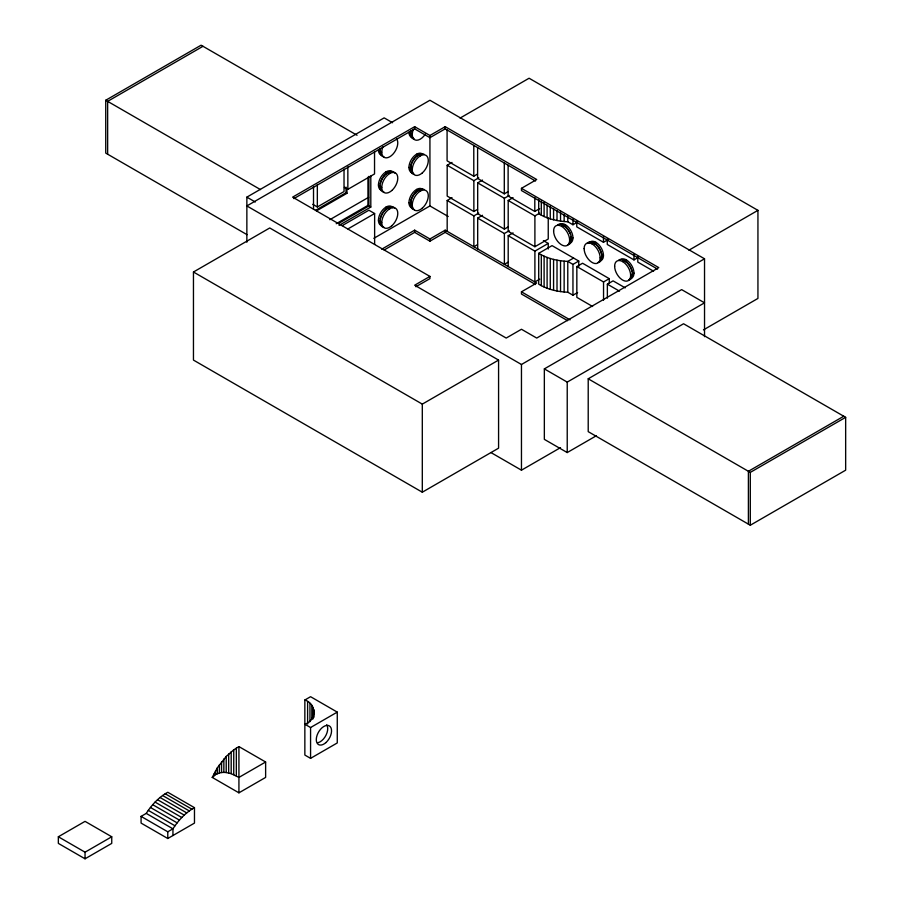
<?xml version="1.0" encoding="UTF-8"?>
<svg xmlns="http://www.w3.org/2000/svg" width="904" height="904" viewBox="0 0 904 904"><rect width="100%" height="100%" fill="white"/><g stroke="black" fill="none" stroke-linecap="round" stroke-linejoin="round"><path stroke-width="1.36" d="M265.629 762.004L238.927 777.417L231.187 773.666L226.215 772.536L226.226 756.433L233.752 749.834L238.927 746.591L265.629 762.004L265.629 777.417L238.927 792.831L212.237 777.417L217.401 767.745L226.226 756.433M228.667 772.965L228.678 754.026M231.187 773.666L231.187 751.823M233.74 774.649L233.752 749.834M236.328 775.903L236.339 748.094M212.237 777.417L215.502 774.649L219.412 772.965L219.435 764.694M219.412 772.965L221.57 772.536L221.593 761.789M221.57 772.536L223.842 772.389L223.864 759.021M215.502 774.649L215.525 770.886M217.389 773.666L217.401 767.745M410.653 135.679L410.653 130.888L410.653 135.679A11.323 6.543 -60 0 0 414.382 139.137M414.382 174.37A11.323 6.543 -60 0 1 410.653 170.912L410.653 166.121A11.323 6.543 -60 0 1 416.315 156.313L420.462 153.917A11.323 6.543 -60 0 1 424.044 154.245M414.382 209.604A11.323 6.543 -60 0 1 410.653 206.146L410.653 201.355A11.323 6.543 -60 0 1 416.315 191.546L420.462 189.151A11.323 6.543 -60 0 1 424.044 189.478M213.785 775.903L213.796 774.118M598.03 262.454A11.323 6.543 60 0 0 601.759 258.996L601.759 254.205A11.323 6.543 60 0 0 596.098 244.396L591.95 242.001A11.323 6.543 60 0 0 587.091 243.504M570.865 241.063L571.045 238.984L572.955 237.876M571.102 240.927L571.249 236.588A11.323 6.543 60 0 0 565.588 226.78L561.44 224.384A11.323 6.543 60 0 0 557.847 224.7M601.612 258.544L601.793 256.453L603.465 255.493M383.872 156.754A11.323 6.543 -60 0 1 380.132 153.296L380.132 148.505M383.872 191.987A11.323 6.543 -60 0 1 380.132 188.529L380.132 183.738A11.323 6.543 -60 0 1 385.805 173.93L389.94 171.534A11.323 6.543 -60 0 1 394.811 173.037M383.872 227.22A11.323 6.543 -60 0 1 380.132 223.763L380.132 218.971A11.323 6.543 -60 0 1 385.805 209.163L389.94 206.767A11.323 6.543 -60 0 1 394.811 208.27M410.653 170.912L410.653 166.121M410.653 206.146L410.653 201.355M571.249 236.588L571.249 241.379A11.323 6.543 60 0 1 567.52 244.837M601.759 258.996L601.759 254.205M618.878 259.934A11.323 6.543 60 0 1 622.472 259.617L626.608 262.013A11.323 6.543 60 0 1 632.28 271.822L632.28 276.601A11.323 6.543 60 0 1 628.54 280.07M146.256 813.408C151.714 804.888 158.81 797.136 167.782 792.266L194.473 807.679L194.473 823.092L167.782 838.505L141.08 823.092L141.08 816.391L146.256 813.408L172.946 828.821L172.946 835.522M194.473 807.679C185.501 812.549 178.416 820.301 172.946 828.821L167.782 831.804L141.08 816.391M385.805 173.93L389.94 171.534M416.315 156.313L420.462 153.917M385.805 209.163L389.94 206.767M416.315 191.546L420.462 189.151M247.041 234.678L105.734 153.104L105.734 100.254L201.083 45.2L357.069 135.25M202.993 46.296L107.644 101.35L107.644 154.2M246.86 242.238L246.86 197.14L384.155 117.87L392.585 122.729M657.547 269.098L521.461 190.529L521.461 188.326L536.716 179.523L445.186 126.673L429.931 135.487L414.665 126.673L292.625 197.14L429.931 276.409L429.931 278.613L415.84 286.737M293.845 198.631L414.665 128.876L429.931 137.679L445.186 128.876L535.496 181.015M193.456 272.002L269.742 227.966L498.579 360.086L498.579 448.169L422.304 492.205L193.456 360.086L193.456 272.002L422.304 404.122L498.579 360.086M460.079 118.074L529.089 78.23L757.936 210.349L757.936 298.433L703.448 329.892M312.75 204.327L317.338 206.971L344.028 191.558L344.028 169.138M344.413 187.365L347.848 189.354L374.538 173.941L374.538 151.522M315.507 210.349L346.017 192.733L346.966 193.286L346.966 189.06M316.457 210.903L346.966 193.286M329.813 219.706L368.64 197.287M336.22 223.717L367.951 205.4L370.809 207.05L370.809 176.043M338.39 223.559L368.9 205.942L368.9 176.348M339.079 225.367L370.809 207.05M342.209 225.638L368.9 210.225L374.629 213.525L374.629 244.351M477.504 209.4L473.865 211.502L447.175 196.089L447.175 165.251L452.023 162.449M347.927 228.938L374.629 213.525M447.084 129.973L447.084 160.81L473.786 176.223L477.425 174.122M373.827 238.328L429.931 205.942L448.226 216.508M447.175 165.251L473.865 180.664L478.724 177.862M447.175 231.311L447.175 200.485L452.023 197.682M508.025 227.017L504.375 229.119L477.685 213.694L477.685 182.868L482.533 180.065M381.714 249.199L414.665 230.17L429.931 238.972L445.186 230.17L536.716 283.02L521.461 291.822L521.461 294.026L567.633 320.683M384.155 249.99L414.665 232.373L429.931 241.176L445.186 232.373L535.496 284.511M477.606 147.589L477.606 178.416L504.296 193.84L507.935 191.738M447.175 200.485L473.865 215.898L478.724 213.095M477.685 182.868L504.375 198.281L509.234 195.479M477.685 248.928L477.685 218.101L482.533 215.299M548.242 218L548.242 239.018L534.897 246.724L508.195 231.311L508.195 200.485L513.054 197.682M477.504 244.634L473.865 246.735L473.865 215.898M508.116 165.206L508.116 196.032L534.806 211.446L539.665 208.643M429.931 276.409L414.665 285.212L506.206 338.062L521.461 329.259L536.716 338.062L658.767 267.607L521.461 188.326M477.685 218.101L504.375 233.514L509.234 230.712M508.195 200.485L534.897 215.898L539.744 213.095M508.195 266.544L508.195 235.718L513.054 232.916M561.621 226.362L563.52 225.265M561.644 224.813A10.791 6.226 60 0 1 563.61 225.65L565.328 224.667M508.025 262.239L504.375 264.341L504.375 233.514M538.705 199.682L538.705 213.694C547.417 219.028 557.678 221.299 567.78 221.762L572.955 224.757L577.599 222.079M508.195 235.718L534.897 251.131L548.242 243.425L548.242 249.029M577.599 292.546L572.955 295.212L567.78 292.229C557.678 291.766 547.417 289.495 538.705 284.161L538.705 253.335L552.05 245.628L578.752 261.041L578.752 266.646M569.633 240.227L571.52 239.142M592.131 243.978L594.03 242.882M588.73 242.735A10.791 6.226 60 0 1 594.12 243.266L595.838 242.283M573.577 258.058L567.78 261.403C557.678 260.928 547.417 258.668 538.705 253.335M539.744 279.155L534.897 281.958L534.897 251.131M576.763 221.254L576.763 226.87L603.465 242.283L608.042 239.639M567.78 292.229L567.78 261.403L572.955 264.386L578.752 261.041M592.617 306.49L576.842 297.371L576.842 266.544L582.571 263.245L609.262 278.658L609.262 282.862M600.143 257.843L602.041 256.759M622.653 261.595L624.54 260.499M622.664 260.047A10.791 6.226 60 0 1 624.641 260.883L626.348 259.9M607.273 238.871L607.273 244.475L633.975 259.9L638.552 257.256M576.842 266.544L603.544 281.958L609.262 278.658M607.364 298.173L607.364 284.161L613.081 280.861L625.218 287.867M632.303 274.07L633.975 273.11M630.653 275.46L632.551 274.375M688.916 250.193L757.936 210.349M704.532 258.793L429.931 100.254L246.86 205.942L521.461 364.493L704.532 258.793L704.532 336.661M544.344 368.888L681.65 289.619L704.532 302.829L567.226 382.109L544.344 368.888L544.344 439.355L567.226 452.565L596.391 435.728M588.21 378.799L683.56 323.756L845.658 417.332L845.658 470.182L750.297 525.235L588.21 431.649L588.21 378.799L750.297 472.385L845.658 417.332M490.951 452.565L521.461 470.182L560.514 447.638M58.342 836.776L85.044 821.363L111.746 836.776L111.746 843.387L85.044 858.8L58.342 843.387L58.342 836.776L85.044 852.189L111.746 836.776M304.851 700.001L310.569 696.701L337.271 712.115L337.271 742.941L310.569 758.354L304.851 755.055L304.851 700.001C316.818 703.798 316.818 720.42 304.851 724.228L310.569 727.528L337.271 712.115M843.748 416.236L748.399 471.289L748.399 524.139M410.924 170.528A10.791 6.226 -60 0 1 418.292 155.183L420.224 154.324M380.403 183.58A10.791 6.226 -60 0 1 387.771 172.8L389.714 171.941A10.791 6.226 -60 0 1 393.127 172.246M410.924 205.762A10.791 6.226 -60 0 1 418.292 190.416L420.224 189.557M380.403 218.813A10.791 6.226 -60 0 1 387.771 208.033L389.714 207.174A10.791 6.226 -60 0 1 393.172 207.502M223.842 772.389L226.215 772.536M561.44 224.384L565.588 226.78M591.95 242.001L596.098 244.396M622.472 259.617L626.608 262.013M653.569 271.2L637.795 262.092L637.795 256.487M410.371 133.442L412.269 134.538M418.382 154.799L420.281 155.895M416.574 154.2L418.292 155.183M543.383 240.622L548.242 243.425M380.143 150.787L378.437 149.793A10.791 6.226 -60 0 0 380.674 154.731M408.947 167.409L410.665 168.404M379.861 151.058L381.759 152.154M410.371 168.675L412.269 169.771M607.364 284.161L619.489 291.167M387.872 172.415L389.76 173.511M418.382 190.032L420.281 191.128M386.064 171.816L387.771 172.8M416.574 189.433L418.292 190.416M378.437 185.026L380.143 186.009M408.947 202.643L410.665 203.626M379.861 186.292L381.759 187.388M410.371 203.908L412.269 205.005M387.872 207.649L389.76 208.745M386.064 207.05L387.771 208.033M521.461 291.822L570.062 319.88M378.437 220.26L380.143 221.243M379.861 221.525L381.759 222.621M105.734 100.254L260.499 189.603M246.86 197.14L255.29 202.01M165.183 793.757L191.885 809.17M162.596 795.509L189.298 810.922M160.042 797.486L186.732 812.899M157.522 799.69L184.224 815.103M155.07 802.097L181.772 817.51M152.708 804.696L179.41 820.109M150.437 807.453L177.139 822.866M148.279 810.368L174.98 825.781M624.641 260.883L626.653 262.296A10.791 6.226 60 0 1 632.009 271.663M594.12 243.266L596.143 244.679A10.791 6.226 60 0 1 601.499 254.047M563.61 225.65L565.621 227.073A10.791 6.226 60 0 1 570.221 233.865M571.045 238.984L571.249 241.379L571.283 238.837A10.791 6.226 60 0 0 570.978 236.43M750.297 472.385L750.297 525.235M633.975 254.284L633.975 259.9M603.544 281.958L603.544 300.173M603.465 236.678L603.465 242.283M572.955 219.152L572.955 224.757M572.955 264.386L572.955 295.212M567.78 216.158L567.78 221.762M567.226 382.109L567.226 452.565M564.141 214.53L564.141 221.536M564.141 261.166L564.141 291.992M560.536 211.31L560.536 221.118M560.536 260.759L560.536 291.585M557.011 210.722L557.011 220.531M557.011 260.171L557.011 290.998M553.576 208.575L553.576 219.785M553.576 259.414L553.576 290.24M550.265 206.248L550.265 218.858M550.265 258.499L550.265 289.325M547.101 205.174L547.101 217.785M547.101 257.425L547.101 288.252M544.106 202.552L544.106 216.564M544.106 256.194L544.106 287.031M541.304 201.185L541.304 215.197M541.304 254.838L541.304 285.664M534.806 197.434L534.806 211.446M534.897 215.898L534.897 246.724M521.461 364.493L521.461 470.182M504.296 163.002L504.296 193.84M504.375 198.281L504.375 229.119M473.786 145.386L473.786 176.223M473.865 180.664L473.865 211.502M445.186 126.673L445.186 128.876M445.186 230.17L445.186 232.373M429.931 135.487L429.931 205.942M429.931 238.972L429.931 241.176M422.304 404.122L422.304 492.205M414.665 126.673L414.665 128.876M414.665 230.17L414.665 232.373M367.951 177.207L367.951 205.4M347.848 166.935L347.848 189.354M346.017 187.094L346.017 192.733M317.338 184.552L317.338 206.971M314.016 709.843L314.016 717.188M313.518 186.744L313.518 209.174M313.191 707.606L313.191 718.816M311.823 705.47L311.823 719.482M310.569 727.528L310.569 758.354M309.959 703.459L309.959 721.686M307.609 701.628L307.609 724.047M238.927 746.591L238.927 792.831M167.782 831.804L167.782 838.505M85.044 852.189L85.044 858.8M326.706 724.816A10.791 6.226 -60 0 1 326.152 734.895A10.791 6.226 -60 0 1 318.129 742.681M559.926 224.124A10.791 6.226 60 0 1 571.373 231.605A10.791 6.226 60 0 1 569.136 243.3M570.978 240.995A10.791 6.226 60 0 1 569.011 243.797M570.096 242.758A10.791 6.226 60 0 1 568.887 243.877M589.227 242.871A10.791 6.226 60 0 1 600.482 246.781A10.791 6.226 60 0 1 601.228 260.431M601.375 258.68A10.791 6.226 60 0 1 600.606 260.363M620.958 259.358A10.791 6.226 60 0 1 632.404 266.838A10.791 6.226 60 0 1 630.167 278.534M632.009 276.228A10.791 6.226 60 0 1 631.241 277.912M412.766 137.6A10.791 6.226 -60 0 1 408.947 132.176L410.665 133.17A10.791 6.226 -60 0 0 410.924 135.295M425.422 134.018A11.323 6.543 -60 0 1 415.128 139.973A11.323 6.543 -60 0 1 413.343 129.295M412.891 138.109A10.791 6.226 -60 0 1 411.682 136.979M412.766 172.833A10.791 6.226 -60 0 1 410.529 161.138A10.791 6.226 -60 0 1 421.976 153.669M412.891 173.342A10.791 6.226 -60 0 1 411.682 172.212M412.766 208.067A10.791 6.226 -60 0 1 410.529 196.371A10.791 6.226 -60 0 1 421.976 188.902M412.891 208.564A10.791 6.226 -60 0 1 411.682 207.445M380.674 225.198A10.791 6.226 -60 0 1 381.42 211.547A10.791 6.226 -60 0 1 392.675 207.637M381.172 225.062A10.791 6.226 -60 0 1 380.403 223.378M396.698 138.9A11.323 6.543 -60 0 1 389.76 156.776A11.323 6.543 -60 0 1 382.833 146.911M381.172 154.595A10.791 6.226 -60 0 1 380.403 152.912M380.674 189.964A10.791 6.226 -60 0 1 381.42 176.314A10.791 6.226 -60 0 1 392.675 172.404M381.172 189.829A10.791 6.226 -60 0 1 380.403 188.145M325.892 742.602A10.791 6.226 -60 0 0 329.316 725.889A10.791 6.226 -60 0 0 316.547 737.212A10.791 6.226 -60 0 0 325.892 742.602M553.61 230.983A11.323 6.543 60 0 0 565.633 245.933A11.323 6.543 60 0 0 565.633 229.91A11.323 6.543 60 0 0 553.61 230.983M584.131 248.6A11.323 6.543 60 0 0 596.143 263.55A11.323 6.543 60 0 0 596.143 247.526A11.323 6.543 60 0 0 584.131 248.6M614.641 266.217A11.323 6.543 60 0 0 626.653 281.155A11.323 6.543 60 0 0 626.653 265.143A11.323 6.543 60 0 0 614.641 266.217M422.349 172.879A11.323 6.543 -60 0 0 425.942 155.33A11.323 6.543 -60 0 0 412.54 167.217A11.323 6.543 -60 0 0 422.349 172.879M422.349 208.112A11.323 6.543 -60 0 0 425.942 190.563A11.323 6.543 -60 0 0 412.54 202.451A11.323 6.543 -60 0 0 422.349 208.112M391.839 225.729A11.323 6.543 -60 0 0 395.432 208.18A11.323 6.543 -60 0 0 382.03 220.067A11.323 6.543 -60 0 0 391.839 225.729M391.839 190.495A11.323 6.543 -60 0 0 395.432 172.946A11.323 6.543 -60 0 0 382.03 184.834A11.323 6.543 -60 0 0 391.839 190.495"/></g></svg>
